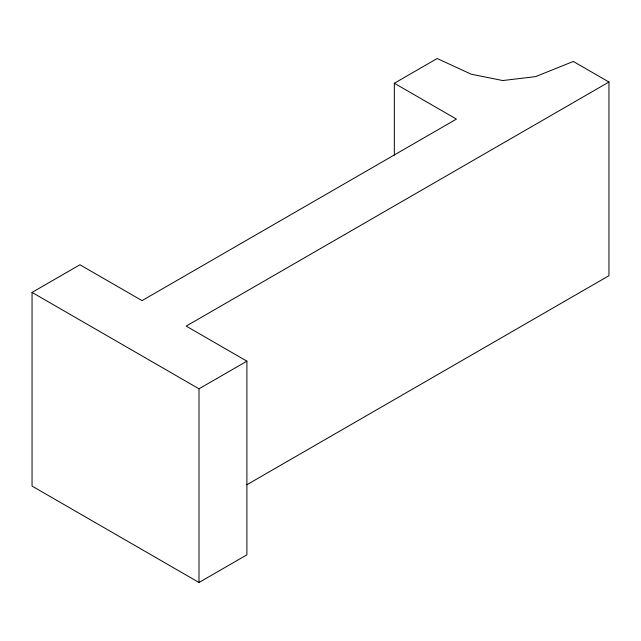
<?xml version="1.0" encoding="UTF-8"?>
<svg xmlns="http://www.w3.org/2000/svg" width="641" height="641" viewBox="0 0 641 641"><rect width="100%" height="100%" fill="white"/><g stroke="black" fill="none" stroke-linecap="round" stroke-linejoin="round"><path stroke-width="0.96" d="M246.825 484.772L608.95 275.702L608.95 82.024L186.178 326.109L246.897 361.163L246.897 554.834L199.006 582.485L32.05 486.086L32.05 292.416L79.933 264.773L142.03 300.621L456.424 119.098L394.335 83.25L394.335 155.13M394.335 83.25L437.178 58.515L471.159 74.18L502.736 80.542L535.572 76.632L573.302 61.448L608.95 82.024M32.05 292.416L199.006 388.807L246.897 361.163M199.006 388.807L199.006 582.485"/></g></svg>
